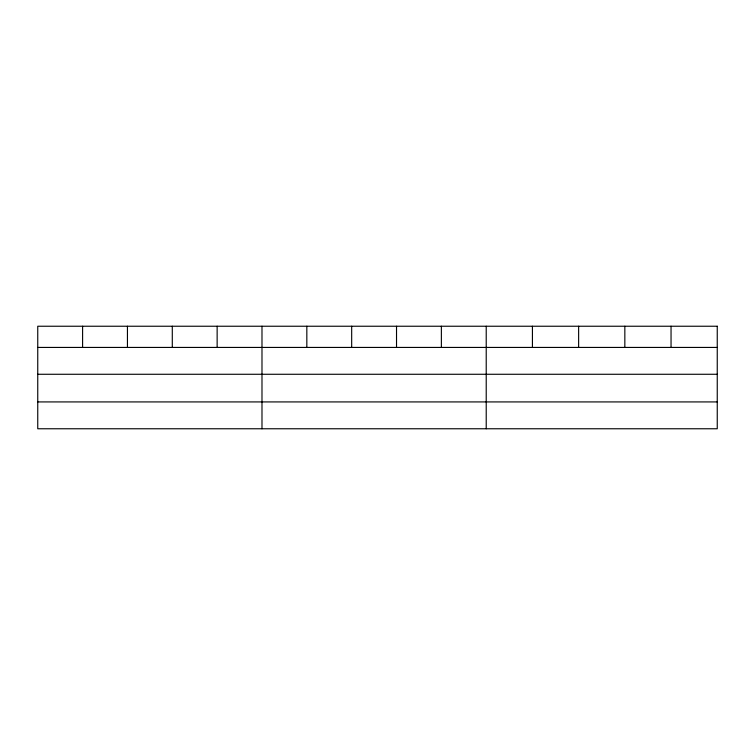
<?xml version="1.0" encoding="UTF-8"?>
<svg xmlns="http://www.w3.org/2000/svg" width="755" height="755" viewBox="0 0 755 755"><rect width="100%" height="100%" fill="white"/><g stroke="black" fill="none" stroke-linecap="round" stroke-linejoin="round"><path stroke-width="1.13" d="M37.75 347.432L717.25 347.432M37.75 374.272L717.25 374.272M37.75 401.924L717.25 401.924M671.044 326.236L671.044 347.432M624.838 326.236L624.838 347.432M578.632 326.236L578.632 347.432M532.426 326.236L532.426 347.432M486.22 326.236L486.22 428.764M441.373 326.236L441.373 347.432M396.526 326.236L396.526 347.432M351.679 326.236L351.679 347.432M306.832 326.236L306.832 347.432M261.985 326.236L261.985 428.764M217.138 326.236L217.138 347.432M172.291 326.236L172.291 347.432M127.444 326.236L127.444 347.432M82.597 326.236L82.597 347.432M717.25 326.236L37.75 326.236L37.75 428.764L717.25 428.764L717.25 326.236"/></g></svg>
